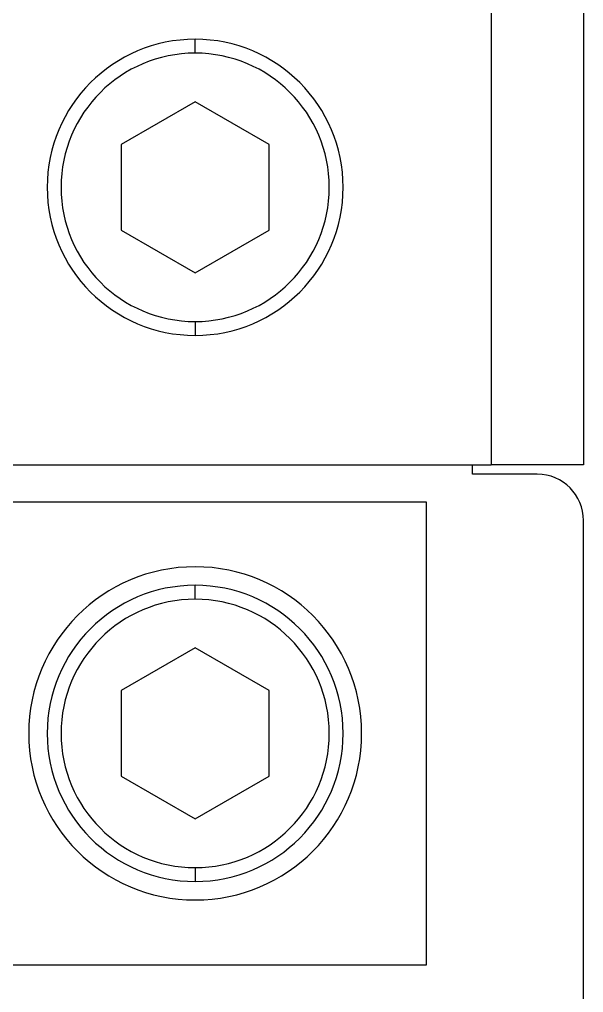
# Model space of a CAD drawing. Header units: millimetres. Extents: x 2 to 418, y 2 to 295.
# Drawn here: x 253.197 to 255.231, y 79.357 to 82.862 of the extents above; entities that cross this region are included whole.
import ezdxf

# ---------------------------------------------------------------- set-up
doc = ezdxf.new("R2010")
doc.units = ezdxf.units.MM

msp = doc.modelspace()

# ---------------------------------------------------------------- linework, layer by layer
at = {"color": 8, "linetype": 'Continuous', "lineweight": 25}
msp.add_line((254.89718, 96.59064), (254.89718, 81.25731), dxfattribs=at)
at = {"color": 7, "linetype": 'Continuous', "lineweight": 25}
for p, q in [((255.23051, 96.59064), (255.23051, 81.25731)), ((253.83051, 82.74064), (253.83051, 82.79064)), ((253.83051, 82.56523), (253.56384, 82.41127)), ((254.09718, 82.41127), (253.83051, 82.56523)), ((253.56384, 82.41127), (253.56384, 82.10335)), ((254.09718, 82.10335), (254.09718, 82.41127)), ((253.56384, 82.10335), (253.83051, 81.94939)), ((253.83051, 81.94939), (254.09718, 82.10335)), ((253.83051, 81.77398), (253.83051, 81.72398)), ((253.16384, 81.25731), (254.89718, 81.25731)), ((254.83051, 81.22398), (254.83051, 81.25731)), ((255.23051, 81.25731), (254.89718, 81.25731)), ((255.06384, 81.22398), (254.83051, 81.22398)), ((254.66384, 81.12398), (252.97765, 81.12398)), ((254.66384, 79.45731), (254.66384, 81.12398)), ((255.23051, 74.92398), (255.23051, 81.05731)), ((253.83051, 80.77398), (253.83051, 80.82398)), ((253.83051, 80.59856), (253.56384, 80.4446)), ((254.09718, 80.4446), (253.83051, 80.59856)), ((253.56384, 80.4446), (253.56384, 80.13668)), ((254.09718, 80.13668), (254.09718, 80.4446)), ((253.56384, 80.13668), (253.83051, 79.98272)), ((253.83051, 79.98272), (254.09718, 80.13668)), ((253.83051, 79.80731), (253.83051, 79.75731)), ((252.97765, 79.45731), (254.66384, 79.45731))]:
    msp.add_line(p, q, dxfattribs=at)
for centre, radius, start, end in [((253.83051, 82.25731), 0.53333, 90, 270), ((253.83051, 82.25731), 0.53333, 270, 90), ((253.83051, 82.25731), 0.48333, 90, 270), ((253.83051, 82.25731), 0.48333, 270, 90), ((255.06384, 81.05731), 0.16667, 0, 90), ((253.83051, 80.29064), 0.6, 90, 270), ((253.83051, 80.29064), 0.6, 270, 90), ((253.83051, 80.29064), 0.53333, 90, 270), ((253.83051, 80.29064), 0.53333, 270, 90), ((253.83051, 80.29064), 0.48333, 90, 270), ((253.83051, 80.29064), 0.48333, 270, 90)]:
    msp.add_arc(centre, radius, start, end, dxfattribs=at)

doc.saveas('drawing.dxf')
